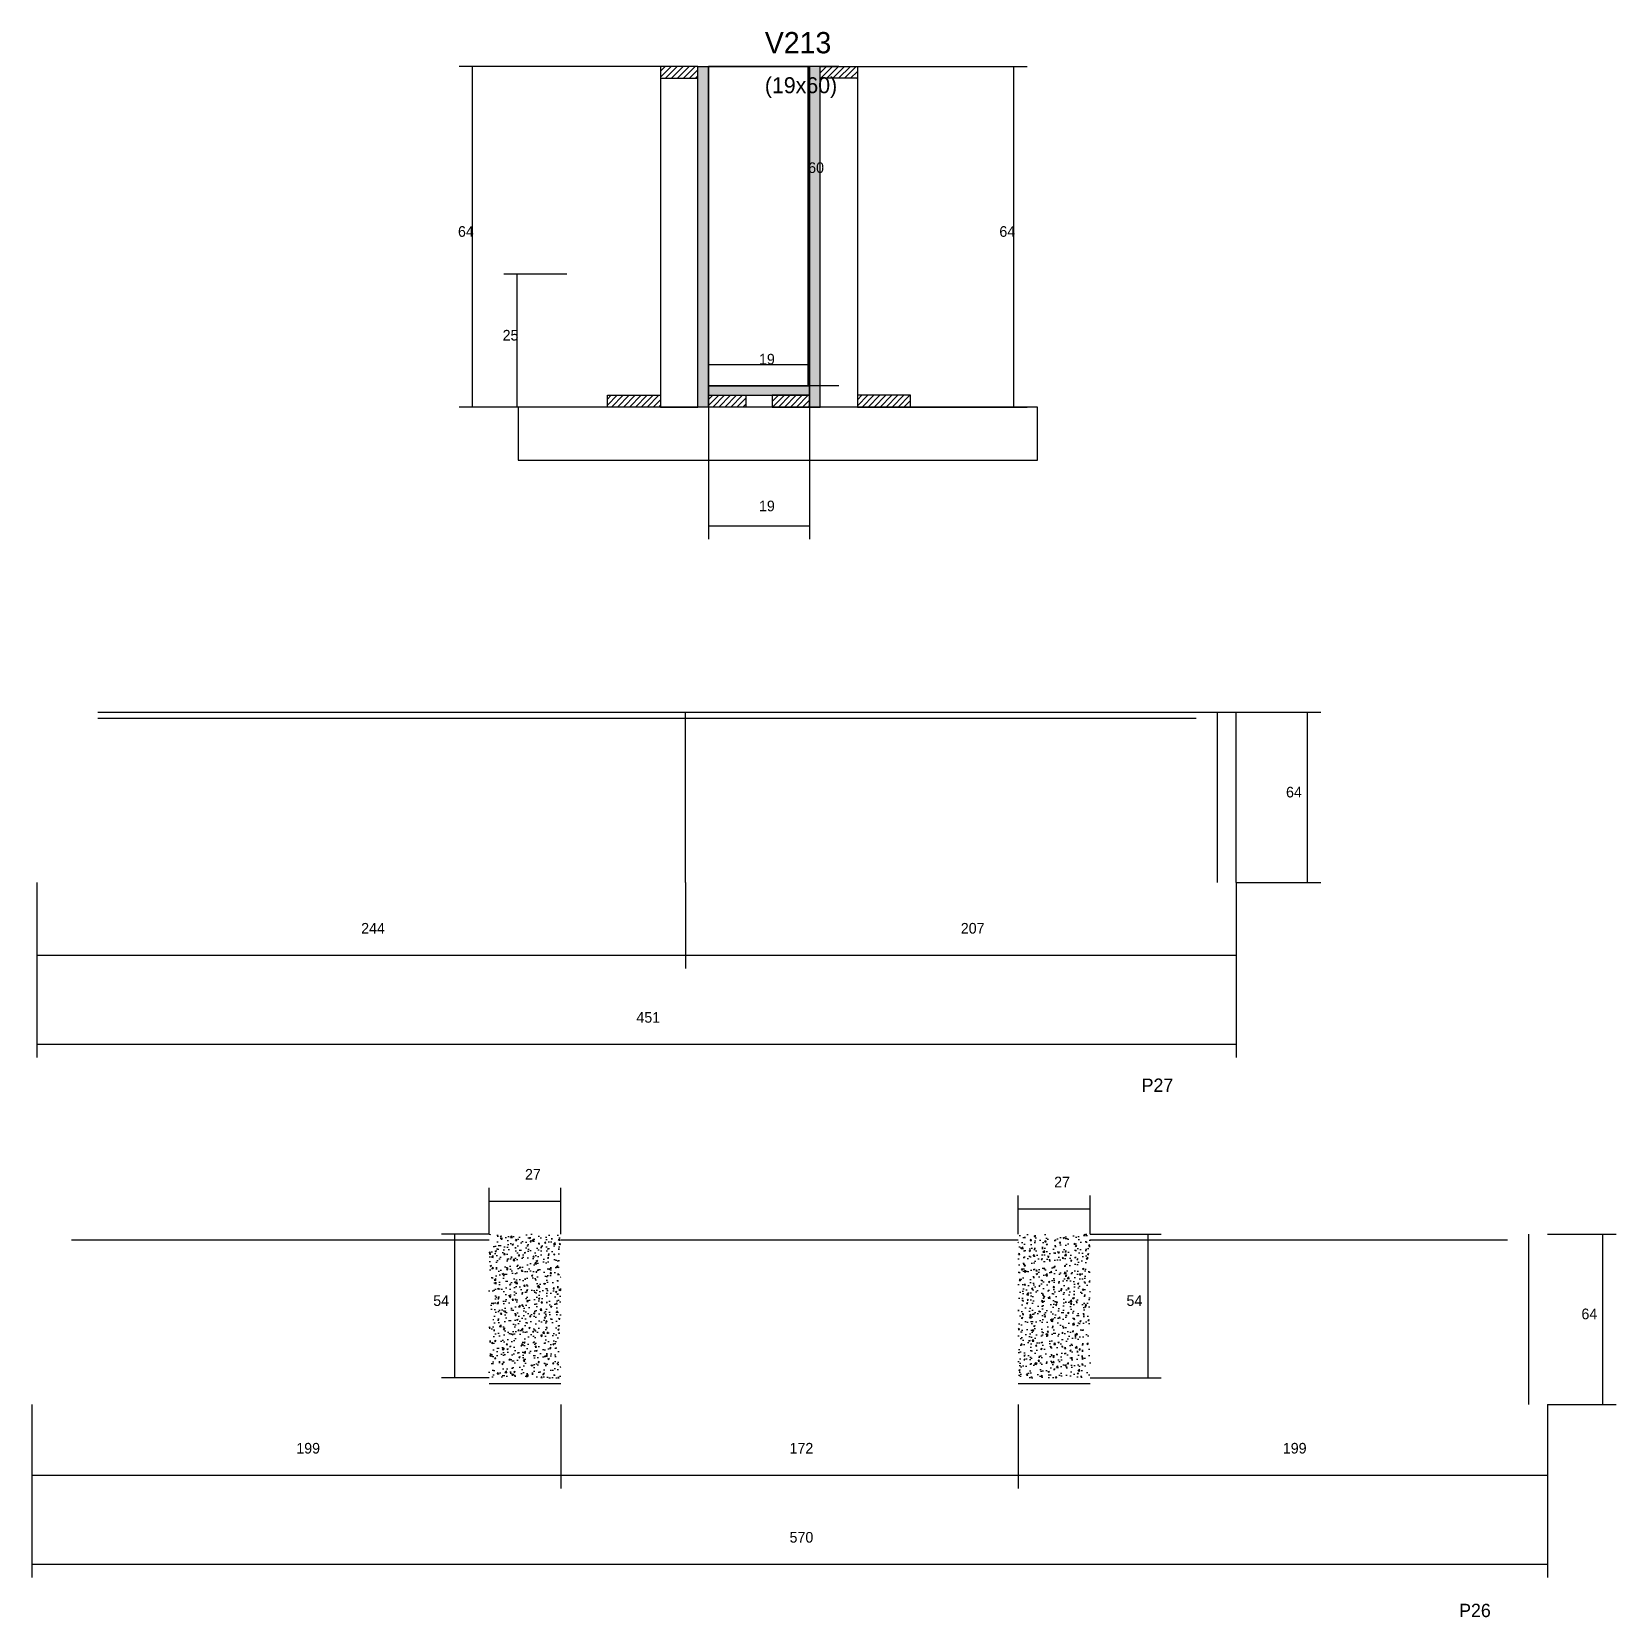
# Model space of a CAD drawing. Header units: metres. Extents: x 3549 to 4144, y 7416 to 8012.
import ezdxf

# ---------------------------------------------------------------- set-up
doc = ezdxf.new("R2010")
doc.units = ezdxf.units.M
for name, color, linetype in [('CONCRETO', 251, 'Continuous'), ('COTA', 241, 'Continuous'), ('Cota Seção (2x)', 4, 'Continuous'), ('Hachura', 253, 'Continuous'), ('Madeira', 126, 'Continuous'), ('NOMENCLATURA', 7, 'Continuous'), ('Painéis', 200, 'Continuous'), ('SARR_2.2x7', 40, 'Continuous'), ('Texto Seção', 7, 'Continuous')]:
    doc.layers.add(name, color=color, linetype=linetype)

msp = doc.modelspace()

# ---------------------------------------------------------------- hatches: boundary and pattern name
at = {"layer": 'COTA'}
h = msp.add_hatch(dxfattribs=at)
h.set_pattern_fill('AR-CONC', scale=0.03)
h.paths.add_polyline_path([(3747.6, 7559.6), (3720.6, 7559.6), (3720.6, 7505.6), (3747.6, 7505.6)])
h = msp.add_hatch(dxfattribs=at)
h.set_pattern_fill('AR-CONC', scale=0.03)
h.paths.add_polyline_path([(3946.6, 7557.4), (3946.6, 7559.6), (3919.6, 7559.6), (3919.6, 7505.6), (3946.6, 7505.6)])
at = {"layer": 'Hachura'}
h = msp.add_hatch(dxfattribs=at)
h.set_pattern_fill('ANSI31', scale=0.5)
h.paths.add_polyline_path([(3799.1, 7994.2), (3799.1, 7998.6), (3799.1, 7998.6), (3785.1, 7998.6), (3785.1, 7998.6), (3785.1, 7994.2), (3785.1, 7994.2), (3799.1, 7994.2)])
h = msp.add_hatch(color=8, dxfattribs=at)
h.dxf.hatch_style = 1
h.paths.add_polyline_path([(3799.1, 7998.6), (3803.1, 7998.6), (3803.1, 7998.6), (3803.1, 7870.6), (3803.1, 7870.6), (3799.1, 7870.6), (3799.1, 7870.6), (3799.1, 7998.6)])
h = msp.add_hatch(color=8, dxfattribs=at)
h.dxf.hatch_style = 1
h.paths.add_polyline_path([(3845.1, 7998.6), (3841.1, 7998.6), (3841.1, 7998.6), (3841.1, 7870.6), (3841.1, 7870.6), (3845.1, 7870.6), (3845.1, 7870.6), (3845.1, 7998.6)])
h = msp.add_hatch(dxfattribs=at)
h.set_pattern_fill('ANSI31', scale=0.5)
h.paths.add_polyline_path([(3845.1, 7994.2), (3845.1, 7998.6), (3845.1, 7998.6), (3859.1, 7998.6), (3859.1, 7998.6), (3859.1, 7994.2), (3859.1, 7994.2), (3845.1, 7994.2)])
h = msp.add_hatch(color=8, dxfattribs=at)
h.dxf.hatch_style = 1
h.paths.add_polyline_path([(3841.1, 7875), (3841.1, 7878.6), (3841.1, 7878.6), (3803.1, 7878.6), (3803.1, 7878.6), (3803.1, 7875), (3803.1, 7875), (3841.1, 7875)])
h = msp.add_hatch(dxfattribs=at)
h.set_pattern_fill('ANSI31', scale=0.5)
h.paths.add_polyline_path([(3765.1, 7870.6), (3765.1, 7875), (3765.1, 7875), (3785.1, 7875), (3785.1, 7875), (3785.1, 7870.6), (3785.1, 7870.6), (3765.1, 7870.6)])
h = msp.add_hatch(dxfattribs=at)
h.set_pattern_fill('ANSI31', scale=0.5)
h.paths.add_polyline_path([(3803.1, 7870.6), (3803.1, 7875), (3803.1, 7875), (3817.1, 7875), (3817.1, 7875), (3817.1, 7870.6), (3817.1, 7870.6), (3803.1, 7870.6)])
h = msp.add_hatch(dxfattribs=at)
h.set_pattern_fill('ANSI31', scale=0.5)
h.paths.add_polyline_path([(3841.1, 7870.6), (3841.1, 7875), (3841.1, 7875), (3827.1, 7875), (3827.1, 7875), (3827.1, 7870.6), (3827.1, 7870.6), (3841.1, 7870.6)])
h = msp.add_hatch(dxfattribs=at)
h.set_pattern_fill('ANSI31', scale=0.5)
h.paths.add_polyline_path([(3879.1, 7870.6), (3879.1, 7875), (3879.1, 7875), (3859.1, 7875), (3859.1, 7875), (3859.1, 7870.6), (3859.1, 7870.6), (3879.1, 7870.6)])

# ---------------------------------------------------------------- linework, layer by layer
at = {"layer": 'CONCRETO'}
for points in [[(3803.1, 7998.6), (3803.1, 7998.6), (3841.1, 7998.6), (3841.1, 7970.6), (3841.1, 7970.6), (3841.1, 7878.6), (3803.1, 7878.6), (3803.1, 7998.6)], [(3803.1, 7878.6), (3841.1, 7878.6), (3841.1, 7998.6), (3803.1, 7998.6)]]:
    msp.add_lwpolyline(points, close=True, dxfattribs=at)
at = {"layer": 'COTA'}
for p, q in [((3785.1, 7998.6), (3709.4, 7998.6)), ((3714.4, 7870.6), (3714.4, 7998.6)), ((3859.1, 7998.6), (3923, 7998.6)), ((3918, 7870.6), (3918, 7998.6)), ((3749.8, 7920.6), (3726.2, 7920.6)), ((3731.2, 7870.6), (3731.2, 7920.6)), ((3769.5, 7870.6), (3709.4, 7870.6)), ((3749.8, 7870.6), (3726.2, 7870.6)), ((3803.1, 7870.6), (3803.1, 7820.9)), ((3841.1, 7870.6), (3841.1, 7820.9)), ((3874.7, 7870.6), (3923, 7870.6)), ((3803.1, 7825.9), (3841.1, 7825.9)), ((4001.5, 7755.8), (4033.4, 7755.8)), ((4028.4, 7691.8), (4028.4, 7755.8)), ((3550.5, 7691.8), (3550.5, 7659.5)), ((3550.5, 7691.8), (3550.5, 7626)), ((3794.5, 7691.8), (3794.5, 7659.5)), ((3794.5, 7691.8), (3794.5, 7659.5)), ((4001.5, 7691.8), (4001.5, 7659.5)), ((4001.5, 7691.8), (4001.5, 7626)), ((4001.5, 7691.8), (4033.4, 7691.8)), ((3550.5, 7664.5), (3794.5, 7664.5)), ((3794.5, 7664.5), (4001.5, 7664.5)), ((3550.5, 7631), (4001.5, 7631)), ((3720.6, 7559.6), (3720.6, 7577)), ((3720.6, 7572), (3747.6, 7572)), ((3747.6, 7559.6), (3747.6, 7577)), ((3919.6, 7559.6), (3919.6, 7574.1)), ((3946.6, 7559.6), (3946.6, 7574.1)), ((3919.6, 7569.1), (3946.6, 7569.1)), ((3720.6, 7559.6), (3702.7, 7559.6)), ((3707.7, 7505.6), (3707.7, 7559.6)), ((3946.6, 7559.6), (3973.4, 7559.6)), ((3968.4, 7505.6), (3968.4, 7559.6)), ((4118.6, 7559.6), (4144.5, 7559.6)), ((4139.5, 7495.6), (4139.5, 7559.6)), ((3720.6, 7505.6), (3702.7, 7505.6)), ((3946.6, 7505.6), (3973.4, 7505.6)), ((3548.6, 7495.6), (3548.6, 7464)), ((3548.6, 7495.6), (3548.6, 7430.5)), ((3747.6, 7495.6), (3747.6, 7464)), ((3747.6, 7495.6), (3747.6, 7464)), ((3919.6, 7495.6), (3919.6, 7464)), ((3919.6, 7495.6), (3919.6, 7464)), ((4118.6, 7495.6), (4118.6, 7464)), ((4118.6, 7495.6), (4118.6, 7430.5)), ((4118.6, 7495.6), (4144.5, 7495.6)), ((3548.6, 7469), (3747.6, 7469)), ((3747.6, 7469), (3919.6, 7469)), ((3919.6, 7469), (4118.6, 7469)), ((3548.6, 7435.5), (4118.6, 7435.5))]:
    msp.add_line(p, q, dxfattribs=at)
at = {"layer": 'Cota Seção (2x)'}
for p, q in [((3852.1, 7998.6), (3835.6, 7998.6)), ((3840.6, 7878.6), (3840.6, 7998.6)), ((3803.1, 7870.6), (3803.1, 7891.6)), ((3841.1, 7870.6), (3841.1, 7891.6)), ((3803.1, 7886.6), (3841.1, 7886.6)), ((3852.1, 7878.6), (3835.6, 7878.6))]:
    msp.add_line(p, q, dxfattribs=at)
at = {"layer": 'Madeira'}
for points in [[(3799.1, 7994.2), (3799.1, 7998.6), (3785.1, 7998.6), (3785.1, 7994.2)], [(3799.1, 7998.6), (3785.1, 7998.6), (3785.1, 7870.6), (3799.1, 7870.6)], [(3845.1, 7994.2), (3845.1, 7998.6), (3859.1, 7998.6), (3859.1, 7994.2)], [(3845.1, 7998.6), (3859.1, 7998.6), (3859.1, 7870.6), (3845.1, 7870.6)], [(3731.6, 7850.6), (3926.8, 7850.6), (3926.8, 7870.6), (3731.6, 7870.6)], [(3765.1, 7870.6), (3765.1, 7875), (3785.1, 7875), (3785.1, 7870.6)], [(3803.1, 7870.6), (3803.1, 7875), (3817.1, 7875), (3817.1, 7870.6)], [(3841.1, 7870.6), (3841.1, 7875), (3827.1, 7875), (3827.1, 7870.6)], [(3879.1, 7870.6), (3879.1, 7875), (3859.1, 7875), (3859.1, 7870.6)]]:
    msp.add_lwpolyline(points, close=True, dxfattribs=at)
at = {"layer": 'Painéis'}
for p, q in [((3803.1, 7870.6), (3803.1, 7998.6)), ((3841.1, 7870.6), (3841.1, 7998.6)), ((3803.1, 7878.6), (3841.1, 7878.6)), ((3803.1, 7875), (3803.1, 7878.6)), ((3841.1, 7875), (3841.1, 7878.6)), ((3573.5, 7755.8), (4001.5, 7755.8)), ((3794.5, 7691.8), (3794.5, 7755.8)), ((4001.5, 7691.8), (4001.5, 7755.8))]:
    msp.add_line(p, q, dxfattribs=at)
for points in [[(3799.1, 7998.6), (3803.1, 7998.6), (3803.1, 7870.6), (3799.1, 7870.6)], [(3845.1, 7998.6), (3841.1, 7998.6), (3841.1, 7870.6), (3845.1, 7870.6)], [(3841.1, 7875), (3841.1, 7878.6), (3803.1, 7878.6), (3803.1, 7875)]]:
    msp.add_lwpolyline(points, close=True, dxfattribs=at)
at = {"layer": 'SARR_2.2x7'}
for p, q in [((3573.5, 7753.6), (3794.5, 7753.6)), ((3794.5, 7753.6), (3986.5, 7753.6)), ((3994.5, 7691.8), (3994.5, 7755.8)), ((3563.6, 7557.4), (3720.6, 7557.4)), ((3747.6, 7557.4), (3919.6, 7557.4)), ((3946.6, 7557.4), (4103.6, 7557.4)), ((4111.6, 7495.6), (4111.6, 7559.6)), ((3720.6, 7503.4), (3747.6, 7503.4)), ((3919.6, 7503.4), (3946.6, 7503.4))]:
    msp.add_line(p, q, dxfattribs=at)

# ---------------------------------------------------------------- texts
at = {"layer": 'COTA'}
for s, p in [('64', (3708.9, 7934.6)), ('64', (3912.5, 7934.6)), ('25', (3725.7, 7895.6)), ('19', (3822.1, 7831.4)), ('64', (4020.3, 7723.8)), ('244', (3672.5, 7672.6)), ('207', (3898, 7672.6)), ('451', (3776, 7639.1)), ('27', (3734.1, 7580.1)), ('27', (3933.1, 7577.2)), ('54', (3699.6, 7532.6)), ('54', (3960.3, 7532.6)), ('64', (4131.4, 7527.6)), ('199', (3648.1, 7477.1)), ('172', (3833.6, 7477.1)), ('199', (4019.1, 7477.1)), ('570', (3833.6, 7443.6))]:
    msp.add_text(s, height=4, dxfattribs=at).set_placement(p)
at = {"layer": 'Cota Seção (2x)'}
for s, p in [('60', (3840.6, 7958.6)), ('19', (3822.1, 7886.6))]:
    msp.add_text(s, height=4, dxfattribs=at).set_placement(p)
at = {"layer": 'NOMENCLATURA'}
for s, p in [('P27', (3966, 7613.1)), ('P26', (4085.4, 7415.6))]:
    msp.add_text(s, height=5, dxfattribs=at).set_placement(p)
at = {"layer": 'Texto Seção'}
for s, height, p in [('V213', 8, (3824.3, 8003.6)), ('(19x60)', 6, (3824.3, 7988.6))]:
    msp.add_text(s, height=height, dxfattribs=at).set_placement(p)

doc.saveas('drawing.dxf')
